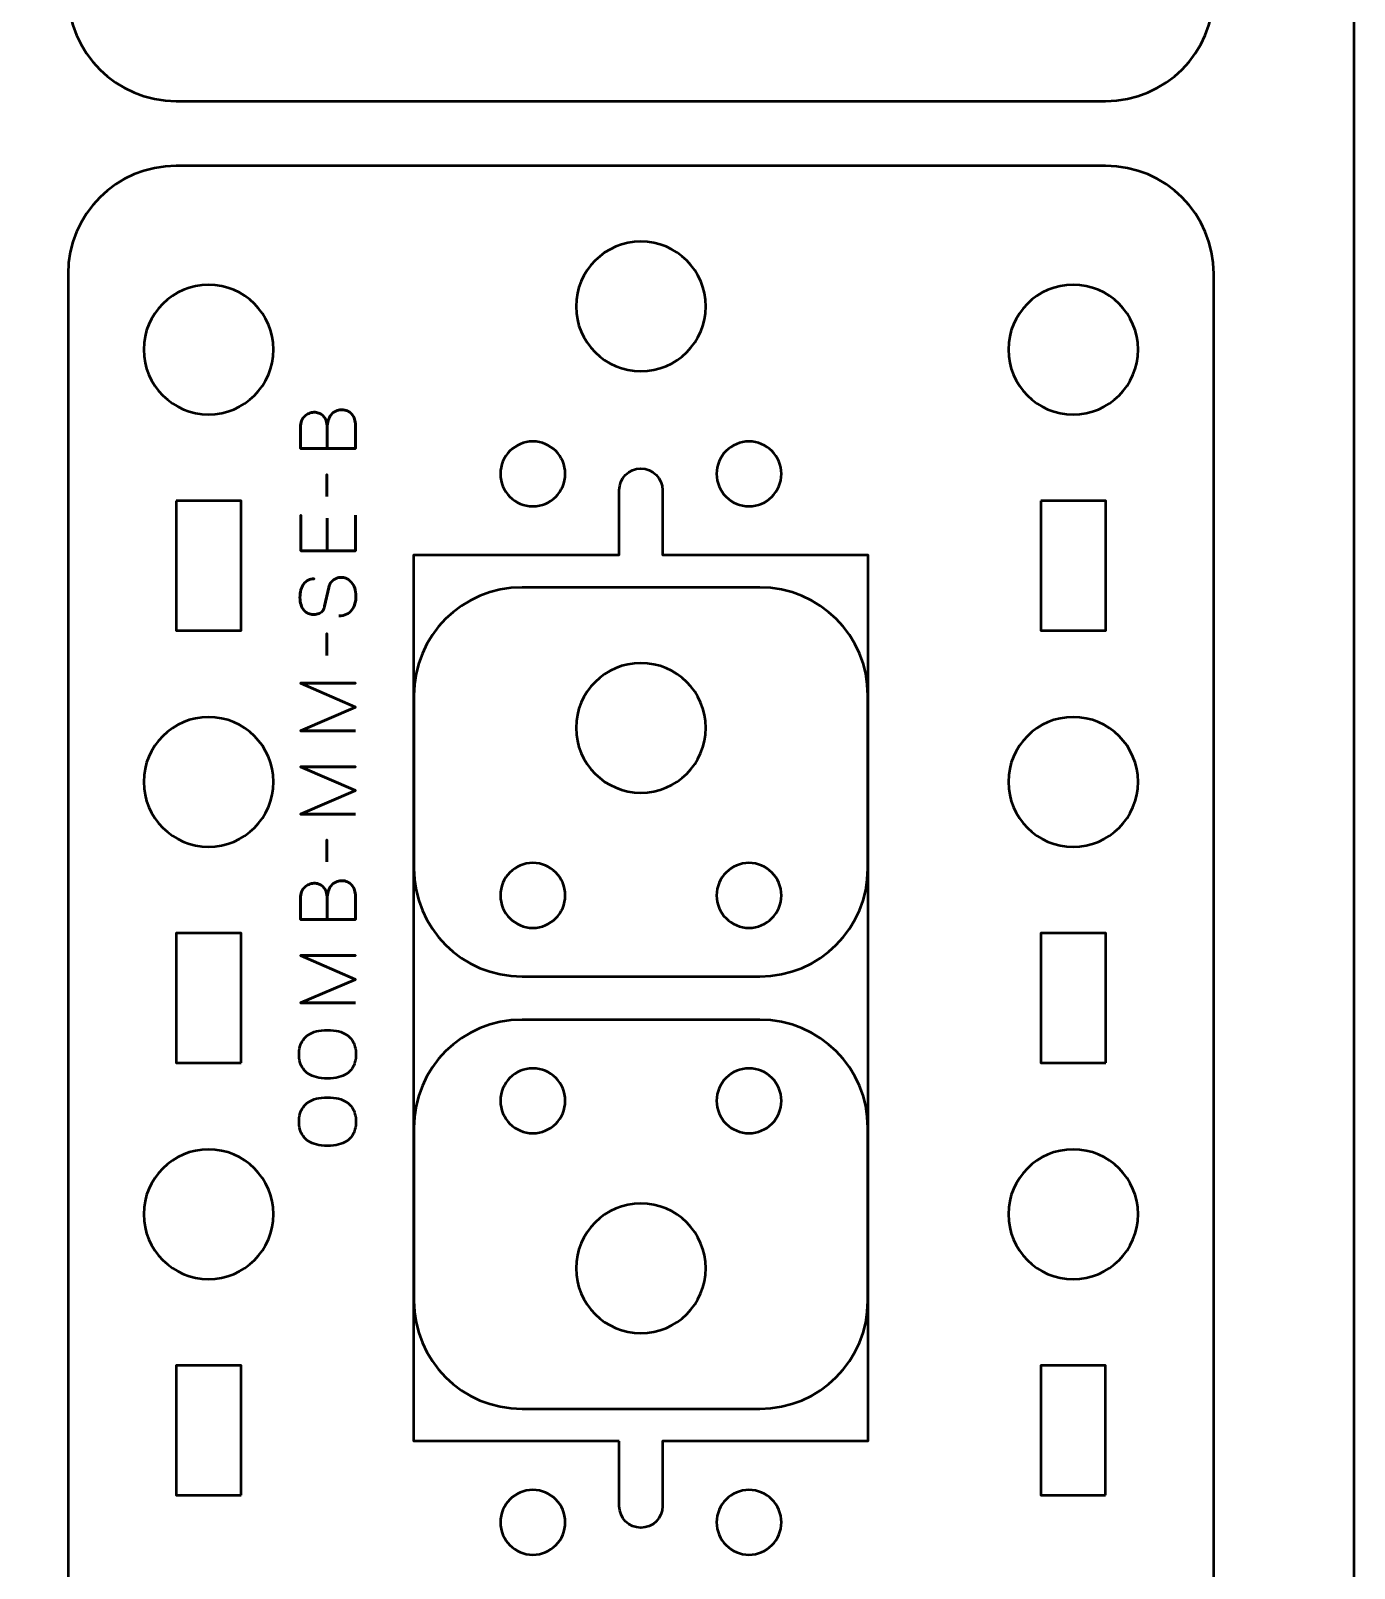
# Model space of a CAD drawing. Header units: centimetres. Extents: x -17.9 to -3.1, y -25.3 to -4.3.
# Drawn here: x -9.22 to -3.1, y -20.89 to -13.77 of the extents above; entities that cross this region are included whole.
import ezdxf

# ---------------------------------------------------------------- set-up
doc = ezdxf.new("R2010")
doc.units = ezdxf.units.CM
doc.header["$MEASUREMENT"] = 0
doc.layers.add('Layer 1', color=7, linetype='Continuous')

msp = doc.modelspace()

# ---------------------------------------------------------------- linework, layer by layer
at = {"layer": 'Layer 1', "color": 7, "lineweight": 53}
msp.add_open_spline([(-17.90003, -24.8499), (-17.90003, -24.8499), (-17.90003, -4.84994), (-17.90003, -4.84994), (-17.90003, -4.84994), (-17.90003, -4.57297), (-17.67694, -4.34998), (-17.39994, -4.34998), (-17.39994, -4.34998), (-17.39994, -4.34998), (-3.60007, -4.34998), (-3.60007, -4.34998), (-3.60007, -4.34998), (-3.32293, -4.34998), (-3.09997, -4.57297), (-3.09997, -4.84994), (-3.09997, -4.84994), (-3.09997, -4.84994), (-3.09997, -24.8499), (-3.09997, -24.8499), (-3.09997, -24.8499), (-3.09997, -25.1269), (-3.32293, -25.34999), (-3.60007, -25.34999), (-3.60007, -25.34999), (-3.60007, -25.34999), (-17.39994, -25.34999), (-17.39994, -25.34999), (-17.39994, -25.34999), (-17.67694, -25.34999), (-17.90003, -25.1269), (-17.90003, -24.8499)], degree=3, knots=[0, 0, 0, 0, 0.125, 0.125, 0.125, 0.125, 0.25, 0.25, 0.25, 0.25, 0.375, 0.375, 0.375, 0.375, 0.5, 0.5, 0.5, 0.5, 0.625, 0.625, 0.625, 0.625, 0.75, 0.75, 0.75, 0.75, 0.875, 0.875, 0.875, 0.875, 1, 1, 1, 1], dxfattribs=at)
at = {"layer": 'Layer 1', "color": 2, "lineweight": 53}
for points, knots in [([(-9.05003, -6.9001), (-9.05003, -6.6231), (-8.82694, -6.4), (-8.54994, -6.4), (-8.54994, -6.4), (-8.54994, -6.4), (-4.25008, -6.4), (-4.25008, -6.4), (-4.25008, -6.4), (-3.97295, -6.4), (-3.74999, -6.6231), (-3.74999, -6.9001), (-3.74999, -6.9001), (-3.74999, -9.66669), (-3.74999, -10.83331), (-3.74999, -13.5999), (-3.74999, -13.5999), (-3.74999, -13.8769), (-3.97308, -14.1), (-4.25008, -14.1), (-4.25008, -14.1), (-4.25008, -14.1), (-8.54994, -14.1), (-8.54994, -14.1), (-8.54994, -14.1), (-8.82707, -14.1), (-9.05003, -13.8769), (-9.05003, -13.5999), (-9.05003, -13.5999), (-9.05003, -10.83331), (-9.05003, -9.66669), (-9.05003, -6.9001)], [0, 0, 0, 0, 0.125, 0.125, 0.125, 0.125, 0.25, 0.25, 0.25, 0.25, 0.375, 0.375, 0.375, 0.375, 0.5, 0.5, 0.5, 0.5, 0.625, 0.625, 0.625, 0.625, 0.75, 0.75, 0.75, 0.75, 0.875, 0.875, 0.875, 0.875, 1, 1, 1, 1]), ([(-9.05003, -14.9001), (-9.05003, -14.6231), (-8.82694, -14.4), (-8.54994, -14.4), (-8.54994, -14.4), (-8.54994, -14.4), (-4.25008, -14.4), (-4.25008, -14.4), (-4.25008, -14.4), (-3.97295, -14.4), (-3.74999, -14.6231), (-3.74999, -14.9001), (-3.74999, -14.9001), (-3.74999, -17.66669), (-3.74999, -18.83331), (-3.74999, -21.5999), (-3.74999, -21.5999), (-3.74999, -21.8769), (-3.97308, -22.1), (-4.25008, -22.1), (-4.25008, -22.1), (-4.25008, -22.1), (-8.54994, -22.1), (-8.54994, -22.1), (-8.54994, -22.1), (-8.82707, -22.1), (-9.05003, -21.8769), (-9.05003, -21.5999), (-9.05003, -21.5999), (-9.05003, -18.83331), (-9.05003, -17.66669), (-9.05003, -14.9001)], [0, 0, 0, 0, 0.125, 0.125, 0.125, 0.125, 0.25, 0.25, 0.25, 0.25, 0.375, 0.375, 0.375, 0.375, 0.5, 0.5, 0.5, 0.5, 0.625, 0.625, 0.625, 0.625, 0.75, 0.75, 0.75, 0.75, 0.875, 0.875, 0.875, 0.875, 1, 1, 1, 1]), ([(-6.49999, -20.3), (-6.49999, -20.3), (-6.49999, -20.60005), (-6.49999, -20.60005), (-6.49999, -20.60005), (-6.49999, -20.65526), (-6.4552, -20.70005), (-6.39999, -20.70005), (-6.39999, -20.70005), (-6.34478, -20.70005), (-6.29999, -20.65526), (-6.29999, -20.60005), (-6.29999, -20.60005), (-6.29999, -20.60005), (-6.29999, -20.3), (-6.29999, -20.3), (-6.29999, -20.3), (-6.29999, -20.3), (-5.35002, -20.3), (-5.35002, -20.3), (-5.35002, -20.3), (-5.35002, -20.3), (-5.35001, -16.2), (-5.35001, -16.2), (-5.35001, -16.2), (-5.35001, -16.2), (-6.30003, -16.2), (-6.30003, -16.2), (-6.30003, -16.2), (-6.30003, -16.2), (-6.30003, -15.89995), (-6.30003, -15.89995), (-6.30003, -15.89995), (-6.30003, -15.84474), (-6.34482, -15.79995), (-6.40003, -15.79995), (-6.40003, -15.79995), (-6.45524, -15.79995), (-6.50003, -15.84474), (-6.50003, -15.89995), (-6.50003, -15.89995), (-6.50003, -15.89995), (-6.50003, -16.2), (-6.50003, -16.2), (-6.50003, -16.2), (-6.50003, -16.2), (-7.45, -16.2), (-7.45, -16.2), (-7.45, -16.2), (-7.45, -16.2), (-7.45001, -20.3), (-7.45001, -20.3), (-7.45001, -20.3), (-7.45001, -20.3), (-6.49999, -20.3), (-6.49999, -20.3)], [0, 0, 0, 0, 0.0714286, 0.0714286, 0.0714286, 0.0714286, 0.1428571, 0.1428571, 0.1428571, 0.1428571, 0.2142857, 0.2142857, 0.2142857, 0.2142857, 0.2857143, 0.2857143, 0.2857143, 0.2857143, 0.3571429, 0.3571429, 0.3571429, 0.3571429, 0.4285714, 0.4285714, 0.4285714, 0.4285714, 0.5, 0.5, 0.5, 0.5, 0.5714286, 0.5714286, 0.5714286, 0.5714286, 0.6428571, 0.6428571, 0.6428571, 0.6428571, 0.7142857, 0.7142857, 0.7142857, 0.7142857, 0.7857143, 0.7857143, 0.7857143, 0.7857143, 0.8571429, 0.8571429, 0.8571429, 0.8571429, 0.9285714, 0.9285714, 0.9285714, 0.9285714, 1, 1, 1, 1]), ([(-5.34999, -17.6499), (-5.34999, -17.9269), (-5.57308, -18.15), (-5.85008, -18.15), (-5.85008, -18.15), (-5.85008, -18.15), (-6.94994, -18.15), (-6.94994, -18.15), (-6.94994, -18.15), (-7.22707, -18.15), (-7.45003, -17.9269), (-7.45003, -17.6499), (-7.45003, -17.6499), (-7.45003, -17.6499), (-7.45003, -16.8501), (-7.45003, -16.8501), (-7.45003, -16.8501), (-7.45003, -16.5731), (-7.22694, -16.35), (-6.94994, -16.35), (-6.94994, -16.35), (-6.94994, -16.35), (-5.85008, -16.35), (-5.85008, -16.35), (-5.85008, -16.35), (-5.57295, -16.35), (-5.34999, -16.5731), (-5.34999, -16.8501), (-5.34999, -16.8501), (-5.34999, -16.8501), (-5.34999, -17.6499), (-5.34999, -17.6499)], [0, 0, 0, 0, 0.125, 0.125, 0.125, 0.125, 0.25, 0.25, 0.25, 0.25, 0.375, 0.375, 0.375, 0.375, 0.5, 0.5, 0.5, 0.5, 0.625, 0.625, 0.625, 0.625, 0.75, 0.75, 0.75, 0.75, 0.875, 0.875, 0.875, 0.875, 1, 1, 1, 1]), ([(-7.45003, -18.8501), (-7.45003, -18.5731), (-7.22694, -18.35), (-6.94994, -18.35), (-6.94994, -18.35), (-6.94994, -18.35), (-5.85008, -18.35), (-5.85008, -18.35), (-5.85008, -18.35), (-5.57295, -18.35), (-5.34999, -18.5731), (-5.34999, -18.8501), (-5.34999, -18.8501), (-5.34999, -18.8501), (-5.34999, -19.6499), (-5.34999, -19.6499), (-5.34999, -19.6499), (-5.34999, -19.9269), (-5.57308, -20.15), (-5.85008, -20.15), (-5.85008, -20.15), (-5.85008, -20.15), (-6.94994, -20.15), (-6.94994, -20.15), (-6.94994, -20.15), (-7.22707, -20.15), (-7.45003, -19.9269), (-7.45003, -19.6499), (-7.45003, -19.6499), (-7.45003, -19.6499), (-7.45003, -18.8501), (-7.45003, -18.8501)], [0, 0, 0, 0, 0.125, 0.125, 0.125, 0.125, 0.25, 0.25, 0.25, 0.25, 0.375, 0.375, 0.375, 0.375, 0.5, 0.5, 0.5, 0.5, 0.625, 0.625, 0.625, 0.625, 0.75, 0.75, 0.75, 0.75, 0.875, 0.875, 0.875, 0.875, 1, 1, 1, 1])]:
    msp.add_open_spline(points, degree=3, knots=knots, dxfattribs=at)
at = {"layer": 'Layer 1', "lineweight": 53}
for points in [[(-6.1, -15.05009), (-6.1, -15.21572), (-6.23423, -15.3501), (-6.40001, -15.3501), (-6.40001, -15.3501), (-6.56567, -15.3501), (-6.70001, -15.21572), (-6.70001, -15.05009), (-6.70001, -15.05009), (-6.70001, -14.88432), (-6.56567, -14.75009), (-6.40001, -14.75009), (-6.40001, -14.75009), (-6.23423, -14.75009), (-6.1, -14.88432), (-6.1, -15.05009)], [(-6.1, -15.05009), (-6.1, -15.21572), (-6.23423, -15.3501), (-6.40001, -15.3501), (-6.40001, -15.3501), (-6.56567, -15.3501), (-6.70001, -15.21572), (-6.70001, -15.05009), (-6.70001, -15.05009), (-6.70001, -14.88432), (-6.56567, -14.75009), (-6.40001, -14.75009), (-6.40001, -14.75009), (-6.23423, -14.75009), (-6.1, -14.88432), (-6.1, -15.05009)], [(-8.1, -15.25009), (-8.1, -15.41572), (-8.23423, -15.5501), (-8.40001, -15.5501), (-8.40001, -15.5501), (-8.56567, -15.5501), (-8.70001, -15.41572), (-8.70001, -15.25009), (-8.70001, -15.25009), (-8.70001, -15.08432), (-8.56567, -14.95009), (-8.40001, -14.95009), (-8.40001, -14.95009), (-8.23423, -14.95009), (-8.1, -15.08432), (-8.1, -15.25009)], [(-4.10002, -15.25009), (-4.10002, -15.41572), (-4.23434, -15.5501), (-4.40001, -15.5501), (-4.40001, -15.5501), (-4.56564, -15.5501), (-4.70001, -15.41572), (-4.70001, -15.25009), (-4.70001, -15.25009), (-4.70001, -15.08432), (-4.56564, -14.95009), (-4.40001, -14.95009), (-4.40001, -14.95009), (-4.23434, -14.95009), (-4.10002, -15.08432), (-4.10002, -15.25009)], [(-8.54994, -15.95005), (-8.54994, -15.95005), (-8.24993, -15.95005), (-8.24993, -15.95005), (-8.24993, -15.95005), (-8.24993, -15.95005), (-8.24993, -16.55004), (-8.24993, -16.55004), (-8.24993, -16.55004), (-8.24993, -16.55004), (-8.54994, -16.55004), (-8.54994, -16.55004), (-8.54994, -16.55004), (-8.54994, -16.55004), (-8.54994, -15.95005), (-8.54994, -15.95005)], [(-4.54994, -15.95005), (-4.54994, -15.95005), (-4.24993, -15.95005), (-4.24993, -15.95005), (-4.24993, -15.95005), (-4.24993, -15.95005), (-4.24993, -16.55004), (-4.24993, -16.55004), (-4.24993, -16.55004), (-4.24993, -16.55004), (-4.54994, -16.55004), (-4.54994, -16.55004), (-4.54994, -16.55004), (-4.54994, -16.55004), (-4.54994, -15.95005), (-4.54994, -15.95005)], [(-6.10002, -17.00003), (-6.10002, -17.1658), (-6.23434, -17.30003), (-6.40001, -17.30003), (-6.40001, -17.30003), (-6.56564, -17.30003), (-6.70001, -17.1658), (-6.70001, -17.00003), (-6.70001, -17.00003), (-6.70001, -16.83437), (-6.56564, -16.70003), (-6.40001, -16.70003), (-6.40001, -16.70003), (-6.23434, -16.70003), (-6.10002, -16.83437), (-6.10002, -17.00003)], [(-8.7, -17.24991), (-8.7, -17.08428), (-8.56568, -16.9499), (-8.40001, -16.9499), (-8.40001, -16.9499), (-8.23438, -16.9499), (-8.10001, -17.08428), (-8.10001, -17.24991), (-8.10001, -17.24991), (-8.10001, -17.41568), (-8.23438, -17.54991), (-8.40001, -17.54991), (-8.40001, -17.54991), (-8.56568, -17.54991), (-8.7, -17.41568), (-8.7, -17.24991)], [(-4.7, -17.24991), (-4.7, -17.08428), (-4.56568, -16.9499), (-4.40001, -16.9499), (-4.40001, -16.9499), (-4.23438, -16.9499), (-4.10001, -17.08428), (-4.10001, -17.24991), (-4.10001, -17.24991), (-4.10001, -17.41568), (-4.23438, -17.54991), (-4.40001, -17.54991), (-4.40001, -17.54991), (-4.56568, -17.54991), (-4.7, -17.41568), (-4.7, -17.24991)], [(-8.24994, -18.54995), (-8.24994, -18.54995), (-8.54994, -18.54995), (-8.54994, -18.54995), (-8.54994, -18.54995), (-8.54994, -18.54995), (-8.54994, -17.94996), (-8.54994, -17.94996), (-8.54994, -17.94996), (-8.54994, -17.94996), (-8.24994, -17.94996), (-8.24994, -17.94996), (-8.24994, -17.94996), (-8.24994, -17.94996), (-8.24994, -18.54995), (-8.24994, -18.54995)], [(-4.24994, -18.54995), (-4.24994, -18.54995), (-4.54994, -18.54995), (-4.54994, -18.54995), (-4.54994, -18.54995), (-4.54994, -18.54995), (-4.54994, -17.94996), (-4.54994, -17.94996), (-4.54994, -17.94996), (-4.54994, -17.94996), (-4.24994, -17.94996), (-4.24994, -17.94996), (-4.24994, -17.94996), (-4.24994, -17.94996), (-4.24994, -18.54995), (-4.24994, -18.54995)], [(-8.7, -19.24991), (-8.7, -19.08428), (-8.56568, -18.9499), (-8.40001, -18.9499), (-8.40001, -18.9499), (-8.23438, -18.9499), (-8.10001, -19.08428), (-8.10001, -19.24991), (-8.10001, -19.24991), (-8.10001, -19.41568), (-8.23438, -19.54991), (-8.40001, -19.54991), (-8.40001, -19.54991), (-8.56568, -19.54991), (-8.7, -19.41568), (-8.7, -19.24991)], [(-4.70002, -19.24991), (-4.70002, -19.08428), (-4.56579, -18.9499), (-4.40001, -18.9499), (-4.40001, -18.9499), (-4.23435, -18.9499), (-4.10001, -19.08428), (-4.10001, -19.24991), (-4.10001, -19.24991), (-4.10001, -19.41568), (-4.23435, -19.54991), (-4.40001, -19.54991), (-4.40001, -19.54991), (-4.56579, -19.54991), (-4.70002, -19.41568), (-4.70002, -19.24991)], [(-6.7, -19.49997), (-6.7, -19.3342), (-6.56568, -19.19997), (-6.40001, -19.19997), (-6.40001, -19.19997), (-6.23438, -19.19997), (-6.10001, -19.3342), (-6.10001, -19.49997), (-6.10001, -19.49997), (-6.10001, -19.66563), (-6.23438, -19.79997), (-6.40001, -19.79997), (-6.40001, -19.79997), (-6.56568, -19.79997), (-6.7, -19.66563), (-6.7, -19.49997)], [(-8.24994, -20.54995), (-8.24994, -20.54995), (-8.54994, -20.54995), (-8.54994, -20.54995), (-8.54994, -20.54995), (-8.54994, -20.54995), (-8.54994, -19.94996), (-8.54994, -19.94996), (-8.54994, -19.94996), (-8.54994, -19.94996), (-8.24994, -19.94996), (-8.24994, -19.94996), (-8.24994, -19.94996), (-8.24994, -19.94996), (-8.24994, -20.54995), (-8.24994, -20.54995)], [(-4.25008, -20.54995), (-4.25008, -20.54995), (-4.55009, -20.54995), (-4.55009, -20.54995), (-4.55009, -20.54995), (-4.55009, -20.54995), (-4.55009, -19.94996), (-4.55009, -19.94996), (-4.55009, -19.94996), (-4.55009, -19.94996), (-4.25008, -19.94996), (-4.25008, -19.94996), (-4.25008, -19.94996), (-4.25008, -19.94996), (-4.25008, -20.54995), (-4.25008, -20.54995)]]:
    msp.add_open_spline(points, degree=3, knots=[0, 0, 0, 0, 0.25, 0.25, 0.25, 0.25, 0.5, 0.5, 0.5, 0.5, 0.75, 0.75, 0.75, 0.75, 1, 1, 1, 1], dxfattribs=at)
at = {"layer": 'Layer 1', "color": 30, "lineweight": 53}
for points, knots in [([(-7.85141, -15.70826), (-7.85141, -15.70826), (-7.85141, -15.61054), (-7.85141, -15.61054), (-7.85141, -15.61054), (-7.85147, -15.59784), (-7.85323, -15.58702), (-7.8567, -15.57791), (-7.8567, -15.57791), (-7.86011, -15.56885), (-7.86476, -15.5615), (-7.87058, -15.5558), (-7.87058, -15.5558), (-7.8764, -15.5501), (-7.88299, -15.54598), (-7.89028, -15.54339), (-7.89028, -15.54339), (-7.89751, -15.54087), (-7.90503, -15.53969), (-7.9128, -15.53998), (-7.9128, -15.53998), (-7.92056, -15.54034), (-7.92808, -15.54198), (-7.93543, -15.54492), (-7.93543, -15.54492), (-7.94278, -15.5478), (-7.94943, -15.55215), (-7.95536, -15.55786), (-7.95536, -15.55786), (-7.9613, -15.56356), (-7.96601, -15.57068), (-7.96948, -15.57932), (-7.96948, -15.57932), (-7.973, -15.58796), (-7.97483, -15.59813), (-7.97488, -15.60983), (-7.97488, -15.60983), (-7.97488, -15.60983), (-7.97488, -15.70826), (-7.97488, -15.70826), (-7.97488, -15.70826), (-7.97488, -15.70826), (-7.72053, -15.70826), (-7.72053, -15.70826), (-7.72053, -15.70826), (-7.72053, -15.70826), (-7.72053, -15.59996), (-7.72053, -15.59996), (-7.72053, -15.59996), (-7.72053, -15.58984), (-7.722, -15.58044), (-7.72488, -15.57173), (-7.72488, -15.57173), (-7.72782, -15.56303), (-7.732, -15.55545), (-7.73752, -15.54886), (-7.73752, -15.54886), (-7.74311, -15.54234), (-7.74981, -15.53722), (-7.75775, -15.53357), (-7.75775, -15.53357), (-7.76569, -15.52993), (-7.77468, -15.52805), (-7.78474, -15.52799), (-7.78474, -15.52799), (-7.79485, -15.52822), (-7.80396, -15.53034), (-7.81214, -15.5344), (-7.81214, -15.5344), (-7.82031, -15.53845), (-7.8273, -15.5441), (-7.83313, -15.55139), (-7.83313, -15.55139), (-7.83901, -15.55868), (-7.84353, -15.56738), (-7.84665, -15.57738), (-7.84665, -15.57738), (-7.84977, -15.58737), (-7.85135, -15.59843), (-7.85141, -15.61054), (-7.85141, -15.61054), (-7.85135, -15.59843), (-7.84977, -15.58737), (-7.84665, -15.57738), (-7.84665, -15.57738), (-7.84353, -15.56738), (-7.83901, -15.55868), (-7.83313, -15.55139), (-7.83313, -15.55139), (-7.8273, -15.5441), (-7.82031, -15.53845), (-7.81214, -15.5344), (-7.81214, -15.5344), (-7.80396, -15.53034), (-7.79485, -15.52822), (-7.78474, -15.52799), (-7.78474, -15.52799), (-7.77468, -15.52805), (-7.76569, -15.52993), (-7.75775, -15.53357), (-7.75775, -15.53357), (-7.74981, -15.53722), (-7.74311, -15.54234), (-7.73752, -15.54886), (-7.73752, -15.54886), (-7.732, -15.55545), (-7.72782, -15.56303), (-7.72488, -15.57173), (-7.72488, -15.57173), (-7.722, -15.58044), (-7.72053, -15.58984), (-7.72053, -15.59996), (-7.72053, -15.59996), (-7.72053, -15.59996), (-7.72053, -15.70826), (-7.72053, -15.70826), (-7.72053, -15.70826), (-7.72053, -15.70826), (-7.97488, -15.70826), (-7.97488, -15.70826), (-7.97488, -15.70826), (-7.97488, -15.70826), (-7.97488, -15.60983), (-7.97488, -15.60983), (-7.97488, -15.60983), (-7.97483, -15.59813), (-7.973, -15.58796), (-7.96948, -15.57932), (-7.96948, -15.57932), (-7.96601, -15.57068), (-7.9613, -15.56356), (-7.95536, -15.55786), (-7.95536, -15.55786), (-7.94943, -15.55215), (-7.94278, -15.5478), (-7.93543, -15.54492), (-7.93543, -15.54492), (-7.92808, -15.54198), (-7.92056, -15.54034), (-7.9128, -15.53998), (-7.9128, -15.53998), (-7.90503, -15.53969), (-7.89751, -15.54087), (-7.89028, -15.54339), (-7.89028, -15.54339), (-7.88299, -15.54598), (-7.8764, -15.5501), (-7.87058, -15.5558), (-7.87058, -15.5558), (-7.86476, -15.5615), (-7.86011, -15.56885), (-7.8567, -15.57791), (-7.8567, -15.57791), (-7.85323, -15.58702), (-7.85147, -15.59784), (-7.85141, -15.61054), (-7.85141, -15.61054), (-7.85141, -15.61054), (-7.85141, -15.70826), (-7.85141, -15.70826)], [0, 0, 0, 0, 0.025, 0.025, 0.025, 0.025, 0.05, 0.05, 0.05, 0.05, 0.075, 0.075, 0.075, 0.075, 0.1, 0.1, 0.1, 0.1, 0.125, 0.125, 0.125, 0.125, 0.15, 0.15, 0.15, 0.15, 0.175, 0.175, 0.175, 0.175, 0.2, 0.2, 0.2, 0.2, 0.225, 0.225, 0.225, 0.225, 0.25, 0.25, 0.25, 0.25, 0.275, 0.275, 0.275, 0.275, 0.3, 0.3, 0.3, 0.3, 0.325, 0.325, 0.325, 0.325, 0.35, 0.35, 0.35, 0.35, 0.375, 0.375, 0.375, 0.375, 0.4, 0.4, 0.4, 0.4, 0.425, 0.425, 0.425, 0.425, 0.45, 0.45, 0.45, 0.45, 0.475, 0.475, 0.475, 0.475, 0.5, 0.5, 0.5, 0.5, 0.525, 0.525, 0.525, 0.525, 0.55, 0.55, 0.55, 0.55, 0.575, 0.575, 0.575, 0.575, 0.6, 0.6, 0.6, 0.6, 0.625, 0.625, 0.625, 0.625, 0.65, 0.65, 0.65, 0.65, 0.675, 0.675, 0.675, 0.675, 0.7, 0.7, 0.7, 0.7, 0.725, 0.725, 0.725, 0.725, 0.75, 0.75, 0.75, 0.75, 0.775, 0.775, 0.775, 0.775, 0.8, 0.8, 0.8, 0.8, 0.825, 0.825, 0.825, 0.825, 0.85, 0.85, 0.85, 0.85, 0.875, 0.875, 0.875, 0.875, 0.9, 0.9, 0.9, 0.9, 0.925, 0.925, 0.925, 0.925, 0.95, 0.95, 0.95, 0.95, 0.975, 0.975, 0.975, 0.975, 1, 1, 1, 1]), ([(-7.85353, -15.92981), (-7.85353, -15.92981), (-7.85353, -15.82715), (-7.85353, -15.82715), (-7.85353, -15.82715), (-7.85353, -15.82715), (-7.85353, -15.92981), (-7.85353, -15.92981)], [0, 0, 0, 0, 0.5, 0.5, 0.5, 0.5, 1, 1, 1, 1]), ([(-7.72053, -16.01588), (-7.72053, -16.01588), (-7.72053, -16.18028), (-7.72053, -16.18028), (-7.72053, -16.18028), (-7.72053, -16.18028), (-7.97347, -16.18028), (-7.97347, -16.18028), (-7.97347, -16.18028), (-7.97347, -16.18028), (-7.97347, -16.01588), (-7.97347, -16.01588), (-7.97347, -16.01588), (-7.97347, -16.01588), (-7.97347, -16.18028), (-7.97347, -16.18028), (-7.97347, -16.18028), (-7.97347, -16.18028), (-7.72053, -16.18028), (-7.72053, -16.18028), (-7.72053, -16.18028), (-7.72053, -16.18028), (-7.72053, -16.01588), (-7.72053, -16.01588)], [0, 0, 0, 0, 0.1666667, 0.1666667, 0.1666667, 0.1666667, 0.3333333, 0.3333333, 0.3333333, 0.3333333, 0.5, 0.5, 0.5, 0.5, 0.6666667, 0.6666667, 0.6666667, 0.6666667, 0.8333333, 0.8333333, 0.8333333, 0.8333333, 1, 1, 1, 1]), ([(-7.85071, -16.03), (-7.85071, -16.03), (-7.85071, -16.18028), (-7.85071, -16.18028), (-7.85071, -16.18028), (-7.85071, -16.18028), (-7.85071, -16.03), (-7.85071, -16.03)], [0, 0, 0, 0, 0.5, 0.5, 0.5, 0.5, 1, 1, 1, 1]), ([(-7.79744, -16.48191), (-7.78332, -16.48179), (-7.77127, -16.47932), (-7.76128, -16.47438), (-7.76128, -16.47438), (-7.75122, -16.4695), (-7.74305, -16.46268), (-7.73676, -16.4541), (-7.73676, -16.4541), (-7.73041, -16.44546), (-7.72576, -16.43552), (-7.72282, -16.42429), (-7.72282, -16.42429), (-7.71982, -16.41312), (-7.71835, -16.40112), (-7.71841, -16.38842), (-7.71841, -16.38842), (-7.71847, -16.37561), (-7.72035, -16.36408), (-7.72394, -16.35379), (-7.72394, -16.35379), (-7.72753, -16.34356), (-7.73235, -16.3348), (-7.7384, -16.32745), (-7.7384, -16.32745), (-7.74446, -16.32016), (-7.75122, -16.31452), (-7.75875, -16.31052), (-7.75875, -16.31052), (-7.76627, -16.30652), (-7.77398, -16.3044), (-7.78191, -16.30411), (-7.78191, -16.30411), (-7.79232, -16.30376), (-7.80185, -16.30528), (-7.81043, -16.30864), (-7.81043, -16.30864), (-7.81901, -16.31199), (-7.82619, -16.31716), (-7.83207, -16.32416), (-7.83207, -16.32416), (-7.83795, -16.3311), (-7.84206, -16.33986), (-7.84436, -16.35032), (-7.84436, -16.35032), (-7.84436, -16.35032), (-7.86305, -16.43675), (-7.86305, -16.43675), (-7.86305, -16.43675), (-7.86476, -16.44487), (-7.86764, -16.45186), (-7.87164, -16.45763), (-7.87164, -16.45763), (-7.87569, -16.46339), (-7.88128, -16.46786), (-7.88845, -16.47091), (-7.88845, -16.47091), (-7.89557, -16.47397), (-7.90462, -16.47556), (-7.91562, -16.47556), (-7.91562, -16.47556), (-7.92397, -16.47556), (-7.93185, -16.47385), (-7.93925, -16.47039), (-7.93925, -16.47039), (-7.94666, -16.46698), (-7.95319, -16.46192), (-7.95889, -16.45527), (-7.95889, -16.45527), (-7.96465, -16.44863), (-7.96912, -16.4404), (-7.97236, -16.43064), (-7.97236, -16.43064), (-7.97565, -16.42082), (-7.9773, -16.40959), (-7.97735, -16.39689), (-7.97735, -16.39689), (-7.97735, -16.38413), (-7.97588, -16.37243), (-7.97294, -16.36173), (-7.97294, -16.36173), (-7.97, -16.35109), (-7.96577, -16.34186), (-7.96013, -16.33409), (-7.96013, -16.33409), (-7.95448, -16.32633), (-7.94754, -16.32034), (-7.93943, -16.31622), (-7.93943, -16.31622), (-7.93126, -16.3121), (-7.92191, -16.31016), (-7.91138, -16.31046), (-7.91138, -16.31046), (-7.92191, -16.31016), (-7.93126, -16.3121), (-7.93943, -16.31622), (-7.93943, -16.31622), (-7.94754, -16.32034), (-7.95448, -16.32633), (-7.96013, -16.33409), (-7.96013, -16.33409), (-7.96577, -16.34186), (-7.97, -16.35109), (-7.97294, -16.36173), (-7.97294, -16.36173), (-7.97588, -16.37243), (-7.97735, -16.38413), (-7.97735, -16.39689), (-7.97735, -16.39689), (-7.9773, -16.40959), (-7.97565, -16.42082), (-7.97236, -16.43064), (-7.97236, -16.43064), (-7.96912, -16.4404), (-7.96465, -16.44863), (-7.95889, -16.45527), (-7.95889, -16.45527), (-7.95319, -16.46192), (-7.94666, -16.46698), (-7.93925, -16.47039), (-7.93925, -16.47039), (-7.93185, -16.47385), (-7.92397, -16.47556), (-7.91562, -16.47556), (-7.91562, -16.47556), (-7.90462, -16.47556), (-7.89557, -16.47403), (-7.88851, -16.47109), (-7.88851, -16.47109), (-7.8814, -16.46809), (-7.87587, -16.46368), (-7.87181, -16.45792), (-7.87181, -16.45792), (-7.86782, -16.45216), (-7.86488, -16.4451), (-7.86305, -16.43675), (-7.86305, -16.43675), (-7.86305, -16.43675), (-7.84436, -16.35032), (-7.84436, -16.35032), (-7.84436, -16.35032), (-7.84206, -16.33962), (-7.83795, -16.3308), (-7.83207, -16.32386), (-7.83207, -16.32386), (-7.82619, -16.31687), (-7.81901, -16.31175), (-7.81043, -16.30846), (-7.81043, -16.30846), (-7.80185, -16.30523), (-7.79232, -16.30376), (-7.78191, -16.30411), (-7.78191, -16.30411), (-7.77398, -16.3044), (-7.76627, -16.30652), (-7.75875, -16.31052), (-7.75875, -16.31052), (-7.75122, -16.31452), (-7.74446, -16.32016), (-7.7384, -16.32745), (-7.7384, -16.32745), (-7.73235, -16.3348), (-7.72753, -16.34356), (-7.72394, -16.35379), (-7.72394, -16.35379), (-7.72035, -16.36408), (-7.71847, -16.37561), (-7.71841, -16.38842), (-7.71841, -16.38842), (-7.71835, -16.40112), (-7.71982, -16.41312), (-7.72282, -16.42429), (-7.72282, -16.42429), (-7.72576, -16.43552), (-7.73041, -16.44546), (-7.73676, -16.4541), (-7.73676, -16.4541), (-7.74305, -16.46268), (-7.75122, -16.4695), (-7.76128, -16.47438), (-7.76128, -16.47438), (-7.77127, -16.47932), (-7.78332, -16.48179), (-7.79744, -16.48191)], [0, 0, 0, 0, 0.0217391, 0.0217391, 0.0217391, 0.0217391, 0.0434783, 0.0434783, 0.0434783, 0.0434783, 0.0652174, 0.0652174, 0.0652174, 0.0652174, 0.0869565, 0.0869565, 0.0869565, 0.0869565, 0.1086957, 0.1086957, 0.1086957, 0.1086957, 0.1304348, 0.1304348, 0.1304348, 0.1304348, 0.1521739, 0.1521739, 0.1521739, 0.1521739, 0.173913, 0.173913, 0.173913, 0.173913, 0.1956522, 0.1956522, 0.1956522, 0.1956522, 0.2173913, 0.2173913, 0.2173913, 0.2173913, 0.2391304, 0.2391304, 0.2391304, 0.2391304, 0.2608696, 0.2608696, 0.2608696, 0.2608696, 0.2826087, 0.2826087, 0.2826087, 0.2826087, 0.3043478, 0.3043478, 0.3043478, 0.3043478, 0.326087, 0.326087, 0.326087, 0.326087, 0.3478261, 0.3478261, 0.3478261, 0.3478261, 0.3695652, 0.3695652, 0.3695652, 0.3695652, 0.3913043, 0.3913043, 0.3913043, 0.3913043, 0.4130435, 0.4130435, 0.4130435, 0.4130435, 0.4347826, 0.4347826, 0.4347826, 0.4347826, 0.4565217, 0.4565217, 0.4565217, 0.4565217, 0.4782609, 0.4782609, 0.4782609, 0.4782609, 0.5, 0.5, 0.5, 0.5, 0.5217391, 0.5217391, 0.5217391, 0.5217391, 0.5434783, 0.5434783, 0.5434783, 0.5434783, 0.5652174, 0.5652174, 0.5652174, 0.5652174, 0.5869565, 0.5869565, 0.5869565, 0.5869565, 0.6086957, 0.6086957, 0.6086957, 0.6086957, 0.6304348, 0.6304348, 0.6304348, 0.6304348, 0.6521739, 0.6521739, 0.6521739, 0.6521739, 0.673913, 0.673913, 0.673913, 0.673913, 0.6956522, 0.6956522, 0.6956522, 0.6956522, 0.7173913, 0.7173913, 0.7173913, 0.7173913, 0.7391304, 0.7391304, 0.7391304, 0.7391304, 0.7608696, 0.7608696, 0.7608696, 0.7608696, 0.7826087, 0.7826087, 0.7826087, 0.7826087, 0.8043478, 0.8043478, 0.8043478, 0.8043478, 0.826087, 0.826087, 0.826087, 0.826087, 0.8478261, 0.8478261, 0.8478261, 0.8478261, 0.8695652, 0.8695652, 0.8695652, 0.8695652, 0.8913043, 0.8913043, 0.8913043, 0.8913043, 0.9130435, 0.9130435, 0.9130435, 0.9130435, 0.9347826, 0.9347826, 0.9347826, 0.9347826, 0.9565217, 0.9565217, 0.9565217, 0.9565217, 0.9782609, 0.9782609, 0.9782609, 0.9782609, 1, 1, 1, 1]), ([(-7.85353, -16.66536), (-7.85353, -16.66536), (-7.85353, -16.5627), (-7.85353, -16.5627), (-7.85353, -16.5627), (-7.85353, -16.5627), (-7.85353, -16.66536), (-7.85353, -16.66536)], [0, 0, 0, 0, 0.5, 0.5, 0.5, 0.5, 1, 1, 1, 1]), ([(-7.72053, -17.01285), (-7.72053, -17.01285), (-7.97488, -17.01285), (-7.97488, -17.01285), (-7.97488, -17.01285), (-7.97488, -17.01285), (-7.72053, -16.90349), (-7.72053, -16.90349), (-7.72053, -16.90349), (-7.72053, -16.90349), (-7.97488, -16.79377), (-7.97488, -16.79377), (-7.97488, -16.79377), (-7.97488, -16.79377), (-7.72053, -16.79377), (-7.72053, -16.79377), (-7.72053, -16.79377), (-7.72053, -16.79377), (-7.97488, -16.79377), (-7.97488, -16.79377), (-7.97488, -16.79377), (-7.97488, -16.79377), (-7.72053, -16.90349), (-7.72053, -16.90349), (-7.72053, -16.90349), (-7.72053, -16.90349), (-7.97488, -17.01285), (-7.97488, -17.01285), (-7.97488, -17.01285), (-7.97488, -17.01285), (-7.72053, -17.01285), (-7.72053, -17.01285)], [0, 0, 0, 0, 0.125, 0.125, 0.125, 0.125, 0.25, 0.25, 0.25, 0.25, 0.375, 0.375, 0.375, 0.375, 0.5, 0.5, 0.5, 0.5, 0.625, 0.625, 0.625, 0.625, 0.75, 0.75, 0.75, 0.75, 0.875, 0.875, 0.875, 0.875, 1, 1, 1, 1]), ([(-7.72053, -17.39844), (-7.72053, -17.39844), (-7.97488, -17.39844), (-7.97488, -17.39844), (-7.97488, -17.39844), (-7.97488, -17.39844), (-7.72053, -17.28908), (-7.72053, -17.28908), (-7.72053, -17.28908), (-7.72053, -17.28908), (-7.97488, -17.17936), (-7.97488, -17.17936), (-7.97488, -17.17936), (-7.97488, -17.17936), (-7.72053, -17.17936), (-7.72053, -17.17936), (-7.72053, -17.17936), (-7.72053, -17.17936), (-7.97488, -17.17936), (-7.97488, -17.17936), (-7.97488, -17.17936), (-7.97488, -17.17936), (-7.72053, -17.28908), (-7.72053, -17.28908), (-7.72053, -17.28908), (-7.72053, -17.28908), (-7.97488, -17.39844), (-7.97488, -17.39844), (-7.97488, -17.39844), (-7.97488, -17.39844), (-7.72053, -17.39844), (-7.72053, -17.39844)], [0, 0, 0, 0, 0.125, 0.125, 0.125, 0.125, 0.25, 0.25, 0.25, 0.25, 0.375, 0.375, 0.375, 0.375, 0.5, 0.5, 0.5, 0.5, 0.625, 0.625, 0.625, 0.625, 0.75, 0.75, 0.75, 0.75, 0.875, 0.875, 0.875, 0.875, 1, 1, 1, 1]), ([(-7.85353, -17.61999), (-7.85353, -17.61999), (-7.85353, -17.51733), (-7.85353, -17.51733), (-7.85353, -17.51733), (-7.85353, -17.51733), (-7.85353, -17.61999), (-7.85353, -17.61999)], [0, 0, 0, 0, 0.5, 0.5, 0.5, 0.5, 1, 1, 1, 1]), ([(-7.85141, -17.88704), (-7.85141, -17.88704), (-7.85141, -17.78932), (-7.85141, -17.78932), (-7.85141, -17.78932), (-7.85147, -17.77662), (-7.85323, -17.7658), (-7.8567, -17.75669), (-7.8567, -17.75669), (-7.86011, -17.74763), (-7.86476, -17.74028), (-7.87058, -17.73458), (-7.87058, -17.73458), (-7.8764, -17.72888), (-7.88299, -17.72476), (-7.89028, -17.72217), (-7.89028, -17.72217), (-7.89751, -17.71965), (-7.90503, -17.71847), (-7.9128, -17.71876), (-7.9128, -17.71876), (-7.92056, -17.71912), (-7.92808, -17.72076), (-7.93543, -17.7237), (-7.93543, -17.7237), (-7.94278, -17.72658), (-7.94943, -17.73093), (-7.95536, -17.73664), (-7.95536, -17.73664), (-7.9613, -17.74234), (-7.96601, -17.74946), (-7.96948, -17.7581), (-7.96948, -17.7581), (-7.973, -17.76674), (-7.97483, -17.77691), (-7.97488, -17.78861), (-7.97488, -17.78861), (-7.97488, -17.78861), (-7.97488, -17.88704), (-7.97488, -17.88704), (-7.97488, -17.88704), (-7.97488, -17.88704), (-7.72053, -17.88704), (-7.72053, -17.88704), (-7.72053, -17.88704), (-7.72053, -17.88704), (-7.72053, -17.77874), (-7.72053, -17.77874), (-7.72053, -17.77874), (-7.72053, -17.76862), (-7.722, -17.75922), (-7.72488, -17.75051), (-7.72488, -17.75051), (-7.72782, -17.74181), (-7.732, -17.73423), (-7.73752, -17.72764), (-7.73752, -17.72764), (-7.74311, -17.72112), (-7.74981, -17.716), (-7.75775, -17.71235), (-7.75775, -17.71235), (-7.76569, -17.70871), (-7.77468, -17.70683), (-7.78474, -17.70677), (-7.78474, -17.70677), (-7.79485, -17.707), (-7.80396, -17.70912), (-7.81214, -17.71318), (-7.81214, -17.71318), (-7.82031, -17.71723), (-7.8273, -17.72288), (-7.83313, -17.73017), (-7.83313, -17.73017), (-7.83901, -17.73746), (-7.84353, -17.74616), (-7.84665, -17.75616), (-7.84665, -17.75616), (-7.84977, -17.76615), (-7.85135, -17.77721), (-7.85141, -17.78932), (-7.85141, -17.78932), (-7.85135, -17.77721), (-7.84977, -17.76615), (-7.84665, -17.75616), (-7.84665, -17.75616), (-7.84353, -17.74616), (-7.83901, -17.73746), (-7.83313, -17.73017), (-7.83313, -17.73017), (-7.8273, -17.72288), (-7.82031, -17.71723), (-7.81214, -17.71318), (-7.81214, -17.71318), (-7.80396, -17.70912), (-7.79485, -17.707), (-7.78474, -17.70677), (-7.78474, -17.70677), (-7.77468, -17.70683), (-7.76569, -17.70871), (-7.75775, -17.71235), (-7.75775, -17.71235), (-7.74981, -17.716), (-7.74311, -17.72112), (-7.73752, -17.72764), (-7.73752, -17.72764), (-7.732, -17.73423), (-7.72782, -17.74181), (-7.72488, -17.75051), (-7.72488, -17.75051), (-7.722, -17.75922), (-7.72053, -17.76862), (-7.72053, -17.77874), (-7.72053, -17.77874), (-7.72053, -17.77874), (-7.72053, -17.88704), (-7.72053, -17.88704), (-7.72053, -17.88704), (-7.72053, -17.88704), (-7.97488, -17.88704), (-7.97488, -17.88704), (-7.97488, -17.88704), (-7.97488, -17.88704), (-7.97488, -17.78861), (-7.97488, -17.78861), (-7.97488, -17.78861), (-7.97483, -17.77691), (-7.973, -17.76674), (-7.96948, -17.7581), (-7.96948, -17.7581), (-7.96601, -17.74946), (-7.9613, -17.74234), (-7.95536, -17.73664), (-7.95536, -17.73664), (-7.94943, -17.73093), (-7.94278, -17.72658), (-7.93543, -17.7237), (-7.93543, -17.7237), (-7.92808, -17.72076), (-7.92056, -17.71912), (-7.9128, -17.71876), (-7.9128, -17.71876), (-7.90503, -17.71847), (-7.89751, -17.71965), (-7.89028, -17.72217), (-7.89028, -17.72217), (-7.88299, -17.72476), (-7.8764, -17.72888), (-7.87058, -17.73458), (-7.87058, -17.73458), (-7.86476, -17.74028), (-7.86011, -17.74763), (-7.8567, -17.75669), (-7.8567, -17.75669), (-7.85323, -17.7658), (-7.85147, -17.77662), (-7.85141, -17.78932), (-7.85141, -17.78932), (-7.85141, -17.78932), (-7.85141, -17.88704), (-7.85141, -17.88704)], [0, 0, 0, 0, 0.025, 0.025, 0.025, 0.025, 0.05, 0.05, 0.05, 0.05, 0.075, 0.075, 0.075, 0.075, 0.1, 0.1, 0.1, 0.1, 0.125, 0.125, 0.125, 0.125, 0.15, 0.15, 0.15, 0.15, 0.175, 0.175, 0.175, 0.175, 0.2, 0.2, 0.2, 0.2, 0.225, 0.225, 0.225, 0.225, 0.25, 0.25, 0.25, 0.25, 0.275, 0.275, 0.275, 0.275, 0.3, 0.3, 0.3, 0.3, 0.325, 0.325, 0.325, 0.325, 0.35, 0.35, 0.35, 0.35, 0.375, 0.375, 0.375, 0.375, 0.4, 0.4, 0.4, 0.4, 0.425, 0.425, 0.425, 0.425, 0.45, 0.45, 0.45, 0.45, 0.475, 0.475, 0.475, 0.475, 0.5, 0.5, 0.5, 0.5, 0.525, 0.525, 0.525, 0.525, 0.55, 0.55, 0.55, 0.55, 0.575, 0.575, 0.575, 0.575, 0.6, 0.6, 0.6, 0.6, 0.625, 0.625, 0.625, 0.625, 0.65, 0.65, 0.65, 0.65, 0.675, 0.675, 0.675, 0.675, 0.7, 0.7, 0.7, 0.7, 0.725, 0.725, 0.725, 0.725, 0.75, 0.75, 0.75, 0.75, 0.775, 0.775, 0.775, 0.775, 0.8, 0.8, 0.8, 0.8, 0.825, 0.825, 0.825, 0.825, 0.85, 0.85, 0.85, 0.85, 0.875, 0.875, 0.875, 0.875, 0.9, 0.9, 0.9, 0.9, 0.925, 0.925, 0.925, 0.925, 0.95, 0.95, 0.95, 0.95, 0.975, 0.975, 0.975, 0.975, 1, 1, 1, 1]), ([(-7.72053, -18.27263), (-7.72053, -18.27263), (-7.97488, -18.27263), (-7.97488, -18.27263), (-7.97488, -18.27263), (-7.97488, -18.27263), (-7.72053, -18.16327), (-7.72053, -18.16327), (-7.72053, -18.16327), (-7.72053, -18.16327), (-7.97488, -18.05355), (-7.97488, -18.05355), (-7.97488, -18.05355), (-7.97488, -18.05355), (-7.72053, -18.05355), (-7.72053, -18.05355), (-7.72053, -18.05355), (-7.72053, -18.05355), (-7.97488, -18.05355), (-7.97488, -18.05355), (-7.97488, -18.05355), (-7.97488, -18.05355), (-7.72053, -18.16327), (-7.72053, -18.16327), (-7.72053, -18.16327), (-7.72053, -18.16327), (-7.97488, -18.27263), (-7.97488, -18.27263), (-7.97488, -18.27263), (-7.97488, -18.27263), (-7.72053, -18.27263), (-7.72053, -18.27263)], [0, 0, 0, 0, 0.125, 0.125, 0.125, 0.125, 0.25, 0.25, 0.25, 0.25, 0.375, 0.375, 0.375, 0.375, 0.5, 0.5, 0.5, 0.5, 0.625, 0.625, 0.625, 0.625, 0.75, 0.75, 0.75, 0.75, 0.875, 0.875, 0.875, 0.875, 1, 1, 1, 1]), ([(-7.71841, -18.51005), (-7.71835, -18.49764), (-7.71982, -18.48588), (-7.72271, -18.47465), (-7.72271, -18.47465), (-7.72565, -18.46348), (-7.73023, -18.45325), (-7.73658, -18.4439), (-7.73658, -18.4439), (-7.74287, -18.43455), (-7.75116, -18.42644), (-7.76139, -18.41956), (-7.76139, -18.41956), (-7.77162, -18.41268), (-7.78403, -18.40739), (-7.79861, -18.40362), (-7.79861, -18.40362), (-7.81319, -18.3998), (-7.83019, -18.39792), (-7.84965, -18.39786), (-7.84965, -18.39786), (-7.86911, -18.39792), (-7.8861, -18.3998), (-7.90074, -18.40362), (-7.90074, -18.40362), (-7.91538, -18.40739), (-7.92785, -18.41268), (-7.93814, -18.41956), (-7.93814, -18.41956), (-7.94843, -18.42644), (-7.95678, -18.43455), (-7.96318, -18.4439), (-7.96318, -18.4439), (-7.96959, -18.45325), (-7.97424, -18.46348), (-7.97724, -18.47465), (-7.97724, -18.47465), (-7.98018, -18.48588), (-7.98165, -18.49764), (-7.98159, -18.51005), (-7.98159, -18.51005), (-7.98165, -18.52245), (-7.98018, -18.53421), (-7.97724, -18.54544), (-7.97724, -18.54544), (-7.97424, -18.55661), (-7.96959, -18.56684), (-7.96318, -18.57619), (-7.96318, -18.57619), (-7.95678, -18.58554), (-7.94843, -18.59365), (-7.93814, -18.60053), (-7.93814, -18.60053), (-7.92785, -18.60741), (-7.91538, -18.6127), (-7.90074, -18.61647), (-7.90074, -18.61647), (-7.8861, -18.62029), (-7.86911, -18.62217), (-7.84965, -18.62223), (-7.84965, -18.62223), (-7.83019, -18.62217), (-7.81319, -18.62029), (-7.79861, -18.61647), (-7.79861, -18.61647), (-7.78403, -18.6127), (-7.77162, -18.60741), (-7.76139, -18.60053), (-7.76139, -18.60053), (-7.75116, -18.59365), (-7.74287, -18.58554), (-7.73658, -18.57619), (-7.73658, -18.57619), (-7.73023, -18.56684), (-7.72565, -18.55661), (-7.72271, -18.54544), (-7.72271, -18.54544), (-7.71982, -18.53421), (-7.71835, -18.52245), (-7.71841, -18.51005)], [0, 0, 0, 0, 0.05, 0.05, 0.05, 0.05, 0.1, 0.1, 0.1, 0.1, 0.15, 0.15, 0.15, 0.15, 0.2, 0.2, 0.2, 0.2, 0.25, 0.25, 0.25, 0.25, 0.3, 0.3, 0.3, 0.3, 0.35, 0.35, 0.35, 0.35, 0.4, 0.4, 0.4, 0.4, 0.45, 0.45, 0.45, 0.45, 0.5, 0.5, 0.5, 0.5, 0.55, 0.55, 0.55, 0.55, 0.6, 0.6, 0.6, 0.6, 0.65, 0.65, 0.65, 0.65, 0.7, 0.7, 0.7, 0.7, 0.75, 0.75, 0.75, 0.75, 0.8, 0.8, 0.8, 0.8, 0.85, 0.85, 0.85, 0.85, 0.9, 0.9, 0.9, 0.9, 0.95, 0.95, 0.95, 0.95, 1, 1, 1, 1]), ([(-7.71841, -18.51005), (-7.71835, -18.49764), (-7.71982, -18.48588), (-7.72271, -18.47465), (-7.72271, -18.47465), (-7.72565, -18.46348), (-7.73023, -18.45325), (-7.73658, -18.4439), (-7.73658, -18.4439), (-7.74287, -18.43455), (-7.75116, -18.42644), (-7.76139, -18.41956), (-7.76139, -18.41956), (-7.77162, -18.41268), (-7.78403, -18.40739), (-7.79861, -18.40362), (-7.79861, -18.40362), (-7.81319, -18.3998), (-7.83019, -18.39792), (-7.84965, -18.39786), (-7.84965, -18.39786), (-7.86911, -18.39792), (-7.8861, -18.3998), (-7.90074, -18.40362), (-7.90074, -18.40362), (-7.91538, -18.40739), (-7.92785, -18.41268), (-7.93814, -18.41956), (-7.93814, -18.41956), (-7.94843, -18.42644), (-7.95678, -18.43455), (-7.96318, -18.4439), (-7.96318, -18.4439), (-7.96959, -18.45325), (-7.97424, -18.46348), (-7.97724, -18.47465), (-7.97724, -18.47465), (-7.98018, -18.48588), (-7.98165, -18.49764), (-7.98159, -18.51005), (-7.98159, -18.51005), (-7.98165, -18.52245), (-7.98018, -18.53421), (-7.97724, -18.54544), (-7.97724, -18.54544), (-7.97424, -18.55661), (-7.96959, -18.56684), (-7.96318, -18.57619), (-7.96318, -18.57619), (-7.95678, -18.58554), (-7.94843, -18.59365), (-7.93814, -18.60053), (-7.93814, -18.60053), (-7.92785, -18.60741), (-7.91538, -18.6127), (-7.90074, -18.61647), (-7.90074, -18.61647), (-7.8861, -18.62029), (-7.86911, -18.62217), (-7.84965, -18.62223), (-7.84965, -18.62223), (-7.83019, -18.62217), (-7.81319, -18.62029), (-7.79861, -18.61647), (-7.79861, -18.61647), (-7.78403, -18.6127), (-7.77162, -18.60741), (-7.76139, -18.60053), (-7.76139, -18.60053), (-7.75116, -18.59365), (-7.74287, -18.58554), (-7.73658, -18.57619), (-7.73658, -18.57619), (-7.73023, -18.56684), (-7.72565, -18.55661), (-7.72271, -18.54544), (-7.72271, -18.54544), (-7.71982, -18.53421), (-7.71835, -18.52245), (-7.71841, -18.51005)], [0, 0, 0, 0, 0.05, 0.05, 0.05, 0.05, 0.1, 0.1, 0.1, 0.1, 0.15, 0.15, 0.15, 0.15, 0.2, 0.2, 0.2, 0.2, 0.25, 0.25, 0.25, 0.25, 0.3, 0.3, 0.3, 0.3, 0.35, 0.35, 0.35, 0.35, 0.4, 0.4, 0.4, 0.4, 0.45, 0.45, 0.45, 0.45, 0.5, 0.5, 0.5, 0.5, 0.55, 0.55, 0.55, 0.55, 0.6, 0.6, 0.6, 0.6, 0.65, 0.65, 0.65, 0.65, 0.7, 0.7, 0.7, 0.7, 0.75, 0.75, 0.75, 0.75, 0.8, 0.8, 0.8, 0.8, 0.85, 0.85, 0.85, 0.85, 0.9, 0.9, 0.9, 0.9, 0.95, 0.95, 0.95, 0.95, 1, 1, 1, 1]), ([(-7.71841, -18.82155), (-7.71835, -18.80914), (-7.71982, -18.79738), (-7.72271, -18.78615), (-7.72271, -18.78615), (-7.72565, -18.77498), (-7.73023, -18.76475), (-7.73658, -18.7554), (-7.73658, -18.7554), (-7.74287, -18.74605), (-7.75116, -18.73794), (-7.76139, -18.73106), (-7.76139, -18.73106), (-7.77162, -18.72418), (-7.78403, -18.71889), (-7.79861, -18.71512), (-7.79861, -18.71512), (-7.81319, -18.7113), (-7.83019, -18.70942), (-7.84965, -18.70936), (-7.84965, -18.70936), (-7.86911, -18.70942), (-7.8861, -18.7113), (-7.90074, -18.71512), (-7.90074, -18.71512), (-7.91538, -18.71889), (-7.92785, -18.72418), (-7.93814, -18.73106), (-7.93814, -18.73106), (-7.94843, -18.73794), (-7.95678, -18.74605), (-7.96318, -18.7554), (-7.96318, -18.7554), (-7.96959, -18.76475), (-7.97424, -18.77498), (-7.97724, -18.78615), (-7.97724, -18.78615), (-7.98018, -18.79738), (-7.98165, -18.80914), (-7.98159, -18.82155), (-7.98159, -18.82155), (-7.98165, -18.83395), (-7.98018, -18.84571), (-7.97724, -18.85694), (-7.97724, -18.85694), (-7.97424, -18.86811), (-7.96959, -18.87834), (-7.96318, -18.88769), (-7.96318, -18.88769), (-7.95678, -18.89704), (-7.94843, -18.90515), (-7.93814, -18.91203), (-7.93814, -18.91203), (-7.92785, -18.91891), (-7.91538, -18.9242), (-7.90074, -18.92797), (-7.90074, -18.92797), (-7.8861, -18.93179), (-7.86911, -18.93367), (-7.84965, -18.93373), (-7.84965, -18.93373), (-7.83019, -18.93367), (-7.81319, -18.93179), (-7.79861, -18.92797), (-7.79861, -18.92797), (-7.78403, -18.9242), (-7.77162, -18.91891), (-7.76139, -18.91203), (-7.76139, -18.91203), (-7.75116, -18.90515), (-7.74287, -18.89704), (-7.73658, -18.88769), (-7.73658, -18.88769), (-7.73023, -18.87834), (-7.72565, -18.86811), (-7.72271, -18.85694), (-7.72271, -18.85694), (-7.71982, -18.84571), (-7.71835, -18.83395), (-7.71841, -18.82155)], [0, 0, 0, 0, 0.05, 0.05, 0.05, 0.05, 0.1, 0.1, 0.1, 0.1, 0.15, 0.15, 0.15, 0.15, 0.2, 0.2, 0.2, 0.2, 0.25, 0.25, 0.25, 0.25, 0.3, 0.3, 0.3, 0.3, 0.35, 0.35, 0.35, 0.35, 0.4, 0.4, 0.4, 0.4, 0.45, 0.45, 0.45, 0.45, 0.5, 0.5, 0.5, 0.5, 0.55, 0.55, 0.55, 0.55, 0.6, 0.6, 0.6, 0.6, 0.65, 0.65, 0.65, 0.65, 0.7, 0.7, 0.7, 0.7, 0.75, 0.75, 0.75, 0.75, 0.8, 0.8, 0.8, 0.8, 0.85, 0.85, 0.85, 0.85, 0.9, 0.9, 0.9, 0.9, 0.95, 0.95, 0.95, 0.95, 1, 1, 1, 1]), ([(-7.71841, -18.82155), (-7.71835, -18.80914), (-7.71982, -18.79738), (-7.72271, -18.78615), (-7.72271, -18.78615), (-7.72565, -18.77498), (-7.73023, -18.76475), (-7.73658, -18.7554), (-7.73658, -18.7554), (-7.74287, -18.74605), (-7.75116, -18.73794), (-7.76139, -18.73106), (-7.76139, -18.73106), (-7.77162, -18.72418), (-7.78403, -18.71889), (-7.79861, -18.71512), (-7.79861, -18.71512), (-7.81319, -18.7113), (-7.83019, -18.70942), (-7.84965, -18.70936), (-7.84965, -18.70936), (-7.86911, -18.70942), (-7.8861, -18.7113), (-7.90074, -18.71512), (-7.90074, -18.71512), (-7.91538, -18.71889), (-7.92785, -18.72418), (-7.93814, -18.73106), (-7.93814, -18.73106), (-7.94843, -18.73794), (-7.95678, -18.74605), (-7.96318, -18.7554), (-7.96318, -18.7554), (-7.96959, -18.76475), (-7.97424, -18.77498), (-7.97724, -18.78615), (-7.97724, -18.78615), (-7.98018, -18.79738), (-7.98165, -18.80914), (-7.98159, -18.82155), (-7.98159, -18.82155), (-7.98165, -18.83395), (-7.98018, -18.84571), (-7.97724, -18.85694), (-7.97724, -18.85694), (-7.97424, -18.86811), (-7.96959, -18.87834), (-7.96318, -18.88769), (-7.96318, -18.88769), (-7.95678, -18.89704), (-7.94843, -18.90515), (-7.93814, -18.91203), (-7.93814, -18.91203), (-7.92785, -18.91891), (-7.91538, -18.9242), (-7.90074, -18.92797), (-7.90074, -18.92797), (-7.8861, -18.93179), (-7.86911, -18.93367), (-7.84965, -18.93373), (-7.84965, -18.93373), (-7.83019, -18.93367), (-7.81319, -18.93179), (-7.79861, -18.92797), (-7.79861, -18.92797), (-7.78403, -18.9242), (-7.77162, -18.91891), (-7.76139, -18.91203), (-7.76139, -18.91203), (-7.75116, -18.90515), (-7.74287, -18.89704), (-7.73658, -18.88769), (-7.73658, -18.88769), (-7.73023, -18.87834), (-7.72565, -18.86811), (-7.72271, -18.85694), (-7.72271, -18.85694), (-7.71982, -18.84571), (-7.71835, -18.83395), (-7.71841, -18.82155)], [0, 0, 0, 0, 0.05, 0.05, 0.05, 0.05, 0.1, 0.1, 0.1, 0.1, 0.15, 0.15, 0.15, 0.15, 0.2, 0.2, 0.2, 0.2, 0.25, 0.25, 0.25, 0.25, 0.3, 0.3, 0.3, 0.3, 0.35, 0.35, 0.35, 0.35, 0.4, 0.4, 0.4, 0.4, 0.45, 0.45, 0.45, 0.45, 0.5, 0.5, 0.5, 0.5, 0.55, 0.55, 0.55, 0.55, 0.6, 0.6, 0.6, 0.6, 0.65, 0.65, 0.65, 0.65, 0.7, 0.7, 0.7, 0.7, 0.75, 0.75, 0.75, 0.75, 0.8, 0.8, 0.8, 0.8, 0.85, 0.85, 0.85, 0.85, 0.9, 0.9, 0.9, 0.9, 0.95, 0.95, 0.95, 0.95, 1, 1, 1, 1])]:
    msp.add_open_spline(points, degree=3, knots=knots, dxfattribs=at)
at = {"layer": 'Layer 1', "color": 250, "lineweight": 53}
for points in [[(-6.75003, -15.82495), (-6.75003, -15.90757), (-6.81742, -15.97495), (-6.90003, -15.97495), (-6.90003, -15.97495), (-6.98264, -15.97495), (-7.05003, -15.90757), (-7.05003, -15.82495), (-7.05003, -15.82495), (-7.05003, -15.74233), (-6.98264, -15.67495), (-6.90003, -15.67495), (-6.90003, -15.67495), (-6.81742, -15.67495), (-6.75003, -15.74233), (-6.75003, -15.82495)], [(-6.75003, -15.82495), (-6.75003, -15.90757), (-6.81742, -15.97495), (-6.90003, -15.97495), (-6.90003, -15.97495), (-6.98264, -15.97495), (-7.05003, -15.90757), (-7.05003, -15.82495), (-7.05003, -15.82495), (-7.05003, -15.74233), (-6.98264, -15.67495), (-6.90003, -15.67495), (-6.90003, -15.67495), (-6.81742, -15.67495), (-6.75003, -15.74233), (-6.75003, -15.82495)], [(-5.75003, -15.82495), (-5.75003, -15.90757), (-5.81742, -15.97495), (-5.90004, -15.97495), (-5.90004, -15.97495), (-5.98264, -15.97495), (-6.05003, -15.90757), (-6.05003, -15.82495), (-6.05003, -15.82495), (-6.05003, -15.74233), (-5.98264, -15.67495), (-5.90004, -15.67495), (-5.90004, -15.67495), (-5.81742, -15.67495), (-5.75003, -15.74233), (-5.75003, -15.82495)], [(-5.75003, -15.82495), (-5.75003, -15.90757), (-5.81742, -15.97495), (-5.90004, -15.97495), (-5.90004, -15.97495), (-5.98264, -15.97495), (-6.05003, -15.90757), (-6.05003, -15.82495), (-6.05003, -15.82495), (-6.05003, -15.74233), (-5.98264, -15.67495), (-5.90004, -15.67495), (-5.90004, -15.67495), (-5.81742, -15.67495), (-5.75003, -15.74233), (-5.75003, -15.82495)], [(-6.75003, -17.77495), (-6.75003, -17.85757), (-6.81742, -17.92495), (-6.90003, -17.92495), (-6.90003, -17.92495), (-6.98264, -17.92495), (-7.05003, -17.85757), (-7.05003, -17.77495), (-7.05003, -17.77495), (-7.05003, -17.69233), (-6.98264, -17.62495), (-6.90003, -17.62495), (-6.90003, -17.62495), (-6.81742, -17.62495), (-6.75003, -17.69233), (-6.75003, -17.77495)], [(-5.75003, -17.77495), (-5.75003, -17.85757), (-5.81742, -17.92495), (-5.90004, -17.92495), (-5.90004, -17.92495), (-5.98264, -17.92495), (-6.05003, -17.85757), (-6.05003, -17.77495), (-6.05003, -17.77495), (-6.05003, -17.69233), (-5.98264, -17.62495), (-5.90004, -17.62495), (-5.90004, -17.62495), (-5.81742, -17.62495), (-5.75003, -17.69233), (-5.75003, -17.77495)], [(-7.04999, -18.72505), (-7.04999, -18.64243), (-6.9826, -18.57505), (-6.89998, -18.57505), (-6.89998, -18.57505), (-6.81738, -18.57505), (-6.74999, -18.64243), (-6.74999, -18.72505), (-6.74999, -18.72505), (-6.74999, -18.80767), (-6.81738, -18.87505), (-6.89998, -18.87505), (-6.89998, -18.87505), (-6.9826, -18.87505), (-7.04999, -18.80767), (-7.04999, -18.72505)], [(-6.04999, -18.72505), (-6.04999, -18.64243), (-5.9826, -18.57505), (-5.89999, -18.57505), (-5.89999, -18.57505), (-5.81738, -18.57505), (-5.74999, -18.64243), (-5.74999, -18.72505), (-5.74999, -18.72505), (-5.74999, -18.80767), (-5.81738, -18.87505), (-5.89999, -18.87505), (-5.89999, -18.87505), (-5.9826, -18.87505), (-6.04999, -18.80767), (-6.04999, -18.72505)], [(-7.04999, -20.67505), (-7.04999, -20.59243), (-6.9826, -20.52505), (-6.89998, -20.52505), (-6.89998, -20.52505), (-6.81738, -20.52505), (-6.74999, -20.59243), (-6.74999, -20.67505), (-6.74999, -20.67505), (-6.74999, -20.75767), (-6.81738, -20.82505), (-6.89998, -20.82505), (-6.89998, -20.82505), (-6.9826, -20.82505), (-7.04999, -20.75767), (-7.04999, -20.67505)], [(-6.04999, -20.67505), (-6.04999, -20.59243), (-5.9826, -20.52505), (-5.89999, -20.52505), (-5.89999, -20.52505), (-5.81738, -20.52505), (-5.74999, -20.59243), (-5.74999, -20.67505), (-5.74999, -20.67505), (-5.74999, -20.75767), (-5.81738, -20.82505), (-5.89999, -20.82505), (-5.89999, -20.82505), (-5.9826, -20.82505), (-6.04999, -20.75767), (-6.04999, -20.67505)]]:
    msp.add_open_spline(points, degree=3, knots=[0, 0, 0, 0, 0.25, 0.25, 0.25, 0.25, 0.5, 0.5, 0.5, 0.5, 0.75, 0.75, 0.75, 0.75, 1, 1, 1, 1], dxfattribs=at)

doc.saveas('drawing.dxf')
